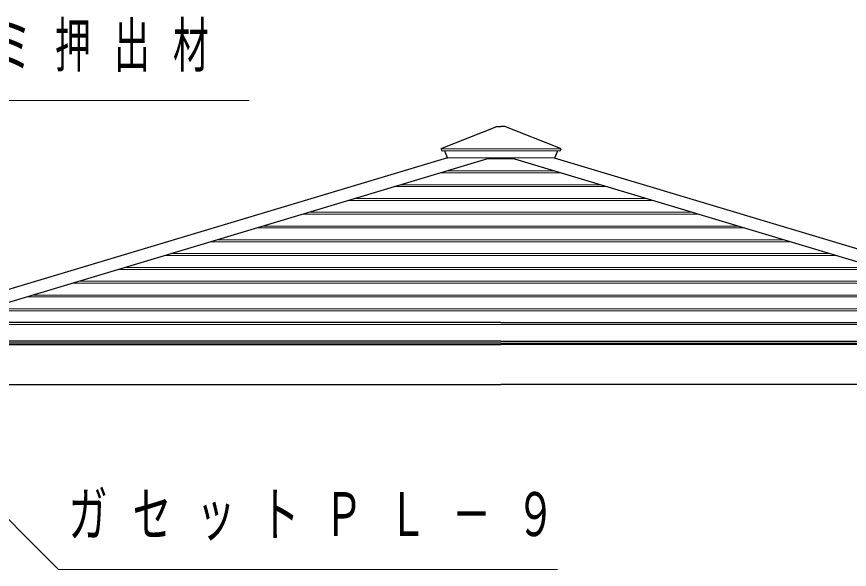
# Model space of a CAD drawing. Units: millimetres on the paper, scale 1:50. Extents: x -365 to 2, y 0 to 257.
# Drawn here: x -199.71 to -158.06, y 105.76 to 133.39 of the extents above; entities that cross this region are included whole.
import ezdxf

# ---------------------------------------------------------------- set-up
doc = ezdxf.new("R2010")
doc.units = ezdxf.units.MM
doc.layers.add('LY_1', color=7, linetype='Continuous', lineweight=25)
doc.styles.add('ＭＳ ゴシック', font='')
doc.styles.get('ＭＳ ゴシック').set_extended_font_data('MS Gothic')

msp = doc.modelspace()

# ---------------------------------------------------------------- linework, layer by layer
at = {"layer": 'LY_1', "color": 2}
for p, q in [((-178.472, 126.794), (-175.689, 127.901)), ((-175.689, 127.901), (-175.491, 127.901)), ((-175.292, 127.901), (-175.491, 127.901)), ((-172.509, 126.794), (-175.292, 127.901)), ((-178.483, 126.768), (-178.454, 126.694)), ((-178.32, 126.681), (-178.184, 126.341)), ((-172.662, 126.681), (-172.797, 126.341)), ((-172.498, 126.768), (-172.528, 126.694))]:
    msp.add_line(p, q, dxfattribs=at)
at = {"layer": 'LY_1', "color": 2, "lineweight": 13}
for p, q in [((-178.481, 126.787), (-175.491, 126.787)), ((-178.435, 126.681), (-175.491, 126.681)), ((-172.5, 126.787), (-175.491, 126.787)), ((-172.546, 126.681), (-175.491, 126.681)), ((-178.166, 126.328), (-175.491, 126.328)), ((-172.816, 126.328), (-175.491, 126.328))]:
    msp.add_line(p, q, dxfattribs=at)
at = {"layer": 'LY_1', "color": 131}
for p, q in [((-178.162, 126.328), (-205.515, 118.122)), ((-175.996, 126.328), (-203.452, 118.091)), ((-174.985, 126.328), (-147.53, 118.091)), ((-172.82, 126.328), (-145.467, 118.122)), ((-175.491, 117.066), (-205.391, 117.066)), ((-175.491, 117.066), (-145.591, 117.066)), ((-205.411, 117.002), (-175.491, 117.002)), ((-145.571, 117.002), (-175.491, 117.002)), ((-205.411, 115.002), (-175.491, 115.002)), ((-145.571, 115.002), (-175.491, 115.002))]:
    msp.add_line(p, q, dxfattribs=at)
at = {"layer": 'LY_1', "color": 12, "lineweight": 13}
for p, q in [((-176.181, 126.273), (-175.491, 126.273)), ((-174.801, 126.273), (-175.491, 126.273)), ((-178.479, 125.583), (-175.491, 125.583)), ((-178.165, 125.677), (-175.491, 125.677)), ((-172.817, 125.677), (-175.491, 125.677)), ((-172.502, 125.583), (-175.491, 125.583)), ((-180.464, 124.988), (-175.491, 124.988)), ((-170.518, 124.988), (-175.491, 124.988)), ((-180.778, 124.893), (-175.491, 124.893)), ((-170.203, 124.893), (-175.491, 124.893)), ((-183.077, 124.204), (-175.491, 124.204)), ((-182.763, 124.298), (-175.491, 124.298)), ((-168.219, 124.298), (-175.491, 124.298)), ((-167.905, 124.204), (-175.491, 124.204)), ((-185.376, 123.514), (-175.491, 123.514)), ((-185.061, 123.609), (-175.491, 123.609)), ((-165.92, 123.609), (-175.491, 123.609)), ((-165.606, 123.514), (-175.491, 123.514)), ((-187.36, 122.919), (-175.491, 122.919)), ((-163.621, 122.919), (-175.491, 122.919)), ((-187.675, 122.825), (-175.491, 122.825)), ((-163.307, 122.825), (-175.491, 122.825)), ((-189.973, 122.135), (-175.491, 122.135)), ((-189.659, 122.229), (-175.491, 122.229)), ((-161.323, 122.229), (-175.491, 122.229)), ((-161.008, 122.135), (-175.491, 122.135)), ((-192.272, 121.445), (-175.491, 121.445)), ((-191.958, 121.54), (-175.491, 121.54)), ((-159.024, 121.54), (-175.491, 121.54)), ((-158.709, 121.445), (-175.491, 121.445)), ((-194.257, 120.85), (-175.491, 120.85)), ((-156.725, 120.85), (-175.491, 120.85)), ((-194.571, 120.756), (-175.491, 120.756)), ((-156.411, 120.756), (-175.491, 120.756)), ((-196.87, 120.066), (-175.491, 120.066)), ((-196.555, 120.16), (-175.491, 120.16)), ((-154.426, 120.16), (-175.491, 120.16)), ((-154.112, 120.066), (-175.491, 120.066)), ((-199.168, 119.376), (-175.491, 119.376)), ((-198.854, 119.471), (-175.491, 119.471)), ((-152.127, 119.471), (-175.491, 119.471)), ((-151.813, 119.376), (-175.491, 119.376)), ((-201.153, 118.781), (-175.491, 118.781)), ((-149.829, 118.781), (-175.491, 118.781)), ((-201.467, 118.687), (-175.491, 118.687)), ((-149.514, 118.687), (-175.491, 118.687))]:
    msp.add_line(p, q, dxfattribs=at)
at = {"layer": 'LY_1', "color": 4}
for q in [(-205.491, 118.091), (-145.491, 118.091)]:
    msp.add_line((-175.491, 118.091), q, dxfattribs=at)
at = {"layer": 'LY_1', "color": 4, "lineweight": 13}
for p in [(-203.423, 117.997), (-147.558, 117.997)]:
    msp.add_line(p, (-175.491, 117.997), dxfattribs=at)
at = {"layer": 'LY_1'}
for q in [(-205.431, 117.171), (-145.551, 117.171)]:
    msp.add_line((-175.491, 117.171), q, dxfattribs=at)
at = {"layer": 'LY_1', "lineweight": 13}
for points in [[(-222.904, 121.202), (-215.088, 129.195), (-188.088, 129.195)], [(-206.209, 114.351), (-197.615, 105.756), (-172.66, 105.756)]]:
    msp.add_lwpolyline(points, dxfattribs=at)
at = {"layer": 'LY_1', "color": 2}
for centre, start, end in [((-178.465, 126.776), 111.7, 201.7), ((-178.435, 126.701), 201.7, 270), ((-172.546, 126.701), 270, 338.3), ((-172.517, 126.776), 338.3, 68.3), ((-178.166, 126.348), 196.7, 270), ((-172.816, 126.348), 270, 343.3)]:
    msp.add_arc(centre, 0.02, start, end, dxfattribs=at)

# ---------------------------------------------------------------- texts
at = {"layer": 'LY_1', "char_height": 2.199, "attachment_point": 4, "style": 'ＭＳ ゴシック'}
for s, insert in [('\\T1.64;\\W0.6;屋根：アルミ押出材', (-215.505, 131.845)), ('\\T1.64;\\W0.65;ガセットＰＬ－９', (-197.114, 108.406))]:
    msp.add_mtext(s, dxfattribs=dict(at, insert=insert))

doc.saveas('drawing.dxf')
